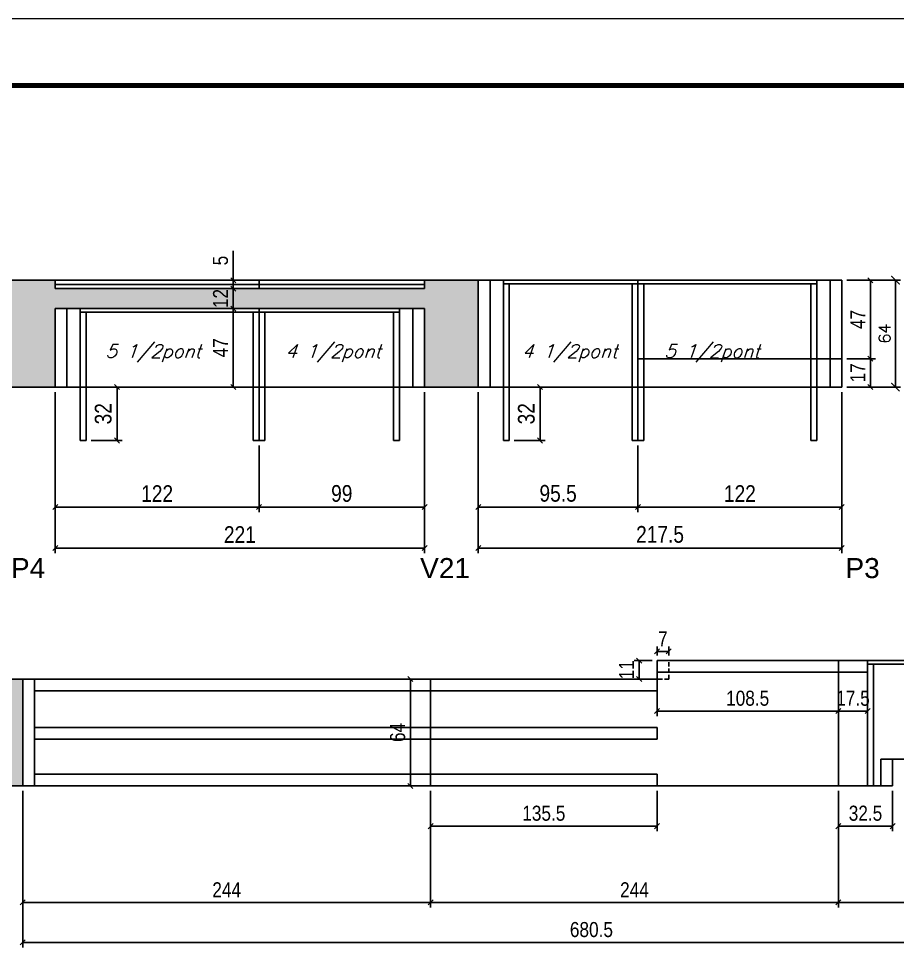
# Model space of a CAD drawing. Extents: x -10448 to -1189, y -11772 to 17235.
# Drawn here: x -6633 to -6107, y 13986 to 14547 of the extents above; entities that cross this region are included whole.
import ezdxf

# ---------------------------------------------------------------- set-up
doc = ezdxf.new("R2010")
doc.units = 0
doc.linetypes.add('DASHED', pattern=[0.75, 0.5, -0.25])
doc.linetypes.add('HIDDEN', pattern=[0.375, 0.25, -0.125])
for name, color, linetype in [('5', 5, 'Continuous'), ('COTA', 241, 'Continuous'), ('Painéis', 200, 'Continuous'), ('SARR_2.2x7', 40, 'Continuous'), ('SARR_3.5x7', 81, 'Continuous'), ('SARR_EDITAR', 141, 'Continuous'), ('texto', 7, 'Continuous')]:
    doc.layers.add(name, color=color, linetype=linetype)
for name, color, linetype, lineweight in [('CHAPA REAPROV', 6, 'Continuous', 13), ('Folhas', 255, 'Continuous', 9), ('SARRAFO DE PRESSAO', 251, 'DASHED', 9)]:
    doc.layers.add(name, color=color, linetype=linetype, lineweight=lineweight)
doc.styles.add('COTA TECNICA', font='techl___.ttf', dxfattribs={"height": 10})
doc.styles.add('COTA TECNICA-50', font='techl___.ttf', dxfattribs={"height": 9})
doc.styles.add('Romans', font='romans.shx')
doc.styles.get("Standard").update_dxf_attribs({"font": 'arial.ttf'})
doc.dimstyles.new('COTA PAINEL-50', dxfattribs={"dimtxt": 9, "dimasz": 3, "dimexe": 3, "dimexo": 3, "dimgap": 3, "dimtad": 1, "dimdec": 1, "dimzin": 12, "dimdsep": 46, "dimtxsty": 'COTA TECNICA-50', "dimblk1": 'OBLIQUE', "dimblk2": 'OBLIQUE', "dimsah": 1, "dimcen": 0.9, "dimclrd": 4, "dimclre": 4, "dimclrt": 240, "dimadec": 1, "dimazin": 3, "dimtfac": 1, "dimtdec": 1, "dimtmove": 0, "dimatfit": 3, "dimfxl": 1, "dimtolj": 1, "dimtzin": 12, "dimarcsym": 0})
doc.dimstyles.new('Cota Paínel', dxfattribs={"dimtxt": 7, "dimasz": 5, "dimexe": 3, "dimexo": 3, "dimgap": 3, "dimtad": 1, "dimdec": 1, "dimzin": 12, "dimdsep": 46, "dimtxsty": 'Romans', "dimblk": 'ARCHTICK', "dimcen": 0, "dimclrd": 4, "dimclre": 4, "dimclrt": 1, "dimadec": 1, "dimazin": 3, "dimtfac": 1, "dimtdec": 1, "dimtmove": 0, "dimatfit": 3, "dimldrblk": 'OBLIQUE', "dimfxl": 1, "dimtolj": 1, "dimtzin": 12, "dimarcsym": 0})
doc.dimstyles.new('PAINEL', dxfattribs={"dimtxt": 10, "dimasz": 3, "dimexe": 3, "dimexo": 3, "dimgap": 3, "dimtad": 1, "dimdec": 1, "dimzin": 12, "dimdsep": 46, "dimtxsty": 'COTA TECNICA', "dimblk1": 'OBLIQUE', "dimblk2": 'OBLIQUE', "dimsah": 1, "dimcen": 0.9, "dimclrd": 4, "dimclre": 4, "dimclrt": 240, "dimadec": 1, "dimazin": 3, "dimtfac": 1, "dimtdec": 1, "dimtmove": 0, "dimatfit": 3, "dimfxl": 1, "dimtolj": 1, "dimtzin": 12, "dimarcsym": 0})
pattern_1 = [(50, (-139469.2827, -18395.9775), (5.46554007, -0.47817257), [0.5715, -6.2865]), (355, (-139469.2827, -18395.9775), (-1.05730264, 5.73170536), [0.4572, -5.02921753]), (100.4514447, (-139468.827, -18396.0174), (4.40823741, 5.25353256), [0.48570026, -5.34270734]), (46.1842, (-139469.283, -18394.4535), (8.13237123, -1.26126984), [0.85725, -9.42975]), (96.6355576, (-139468.605, -18394.559), (7.122124, 7.42278374), [0.7285507, -8.01406824]), (351.184151, (-139469.283, -18394.4535), (7.122124, 7.42278374), [0.685799, -7.54379196]), (21, (-139468.5207, -18394.8345), (4.54843174, -3.06795595), [0.5715, -6.2865]), (326, (-139468.5207, -18394.8345), (1.85406085, 5.52563898), [0.4572, -5.0292]), (71.451445, (-139468.1417, -18395.09), (6.40249258, 2.45768307), [0.48570026, -5.34269813]), (37.5, (-139469.2827, -18395.9775), (0.092658098, 2.536651166), [0, -4.96824, 0, -5.1054, 0, -5.04825]), (7.5, (-139469.2827, -18395.9775), (2.004589875, 3.005417245), [0, -2.91084, 0, -4.85394, 0, -1.92405]), (327.5, (-139470.982, -18395.9775), (4.067717855, -0.17186232), [0, -1.905, 0, -5.9436, 0, -7.8867]), (317.5, (-139471.744, -18395.9775), (4.44387544, 0.76279473), [0, -2.4765, 0, -3.94716, 0, -5.6007])]

# ---------------------------------------------------------------- blocks, each defined once
blk = doc.blocks.new('9999999999')
at = {"layer": 'Folhas'}
blk.add_lwpolyline([(98138.98, 34190.21), (99623.98, 34190.21), (99623.98, 35240.21), (98138.98, 35240.21)], close=True, dxfattribs=at)
at = {"layer": 'Folhas', "color": 30, "const_width": 3}
blk.add_lwpolyline([(98213.98, 34230.21), (99583.98, 34230.21), (99583.98, 35200.21), (98213.98, 35200.21)], close=True, dxfattribs=at)
blk = doc.blocks.new('_Oblique')
at = {"color": 0, "linetype": 'ByBlock', "lineweight": -2}
blk.add_line((-0.5, -0.5), (0.5, 0.5), dxfattribs=at)
blk = doc.blocks.new('*D140')
at = {"layer": 'COTA', "color": 4, "linetype": 'ByBlock', "lineweight": -2, "transparency": 16777216}
for p, q in [((-6611.29, 14323.52), (-6611.29, 14251.68)), ((-6489.29, 14291.52), (-6489.29, 14251.68)), ((-6611.29, 14254.68), (-6489.29, 14254.68))]:
    blk.add_line(p, q, dxfattribs=at)
at = {"layer": 'Defpoints', "color": 0, "linetype": 'ByBlock', "transparency": 16777216}
for p in [(-6611.29, 14326.52), (-6489.29, 14294.52), (-6489.29, 14254.68)]:
    blk.add_point(p, dxfattribs=at)
at = {"layer": 'COTA', "color": 4, "linetype": 'ByBlock', "lineweight": -2, "transparency": 16777216, "xscale": 3, "yscale": 3, "zscale": 3, "rotation": 180}
blk.add_blockref('_Oblique', (-6611.29, 14254.68), dxfattribs=at)
at = {"layer": 'COTA', "color": 4, "linetype": 'ByBlock', "lineweight": -2, "transparency": 16777216, "xscale": 3, "yscale": 3, "zscale": 3}
blk.add_blockref('_Oblique', (-6489.29, 14254.68), dxfattribs=at)
at = {"layer": 'COTA', "color": 240, "linetype": 'ByBlock', "transparency": 16777216, "insert": (-6550.29, 14262.73), "char_height": 10, "attachment_point": 5, "style": 'COTA TECNICA'}
blk.add_mtext('\\A1;122', dxfattribs=at)
blk = doc.blocks.new('*D141')
at = {"layer": 'COTA', "color": 4, "linetype": 'ByBlock', "lineweight": -2, "transparency": 16777216}
for p, q in [((-6390.29, 14323.52), (-6390.29, 14251.68)), ((-6489.29, 14291.52), (-6489.29, 14251.68)), ((-6489.29, 14254.68), (-6390.29, 14254.68))]:
    blk.add_line(p, q, dxfattribs=at)
at = {"layer": 'Defpoints', "color": 0, "linetype": 'ByBlock', "transparency": 16777216}
for p in [(-6390.29, 14326.52), (-6489.29, 14294.52), (-6390.29, 14254.68)]:
    blk.add_point(p, dxfattribs=at)
at = {"layer": 'COTA', "color": 4, "linetype": 'ByBlock', "lineweight": -2, "transparency": 16777216, "xscale": 3, "yscale": 3, "zscale": 3, "rotation": 180}
blk.add_blockref('_Oblique', (-6489.29, 14254.68), dxfattribs=at)
at = {"layer": 'COTA', "color": 4, "linetype": 'ByBlock', "lineweight": -2, "transparency": 16777216, "xscale": 3, "yscale": 3, "zscale": 3}
blk.add_blockref('_Oblique', (-6390.29, 14254.68), dxfattribs=at)
at = {"layer": 'COTA', "color": 240, "linetype": 'ByBlock', "transparency": 16777216, "insert": (-6439.79, 14262.76), "char_height": 10, "attachment_point": 5, "style": 'COTA TECNICA'}
blk.add_mtext('\\A1;99', dxfattribs=at)
blk = doc.blocks.new('*D1278')
at = {"layer": 'COTA', "color": 4, "linetype": 'ByBlock', "lineweight": -2, "transparency": 16777216}
for p, q in [((-6611.29, 14323.52), (-6611.29, 14227.13)), ((-6390.29, 14323.52), (-6390.29, 14227.13)), ((-6611.29, 14230.13), (-6390.29, 14230.13))]:
    blk.add_line(p, q, dxfattribs=at)
at = {"layer": 'Defpoints', "color": 0, "linetype": 'ByBlock', "transparency": 16777216}
for p in [(-6611.29, 14326.52), (-6390.29, 14326.52), (-6390.29, 14230.13)]:
    blk.add_point(p, dxfattribs=at)
at = {"layer": 'COTA', "color": 4, "linetype": 'ByBlock', "lineweight": -2, "transparency": 16777216, "xscale": 3, "yscale": 3, "zscale": 3, "rotation": 180}
blk.add_blockref('_Oblique', (-6611.29, 14230.13), dxfattribs=at)
at = {"layer": 'COTA', "color": 4, "linetype": 'ByBlock', "lineweight": -2, "transparency": 16777216, "xscale": 3, "yscale": 3, "zscale": 3}
blk.add_blockref('_Oblique', (-6390.29, 14230.13), dxfattribs=at)
at = {"layer": 'COTA', "color": 240, "linetype": 'ByBlock', "transparency": 16777216, "insert": (-6500.79, 14238.19), "char_height": 10, "attachment_point": 5, "style": 'COTA TECNICA'}
blk.add_mtext('\\A1;221', dxfattribs=at)
blk = doc.blocks.new('*D1279')
at = {"layer": 'COTA', "color": 4, "linetype": 'ByBlock', "lineweight": -2, "transparency": 16777216}
for p, q in [((-6589.79, 14326.52), (-6571.29, 14326.52)), ((-6574.29, 14326.52), (-6574.29, 14294.52)), ((-6589.79, 14294.52), (-6571.29, 14294.52))]:
    blk.add_line(p, q, dxfattribs=at)
at = {"layer": 'Defpoints', "color": 0, "linetype": 'ByBlock', "transparency": 16777216}
for p in [(-6592.79, 14326.52), (-6592.79, 14294.52), (-6574.29, 14294.52)]:
    blk.add_point(p, dxfattribs=at)
at = {"layer": 'COTA', "color": 4, "linetype": 'ByBlock', "lineweight": -2, "transparency": 16777216, "xscale": 3, "yscale": 3, "zscale": 3}
for p, rotation in [((-6574.29, 14326.52), 90), ((-6574.29, 14294.52), 270)]:
    blk.add_blockref('_Oblique', p, dxfattribs=dict(at, rotation=rotation))
at = {"layer": 'COTA', "color": 240, "linetype": 'ByBlock', "transparency": 16777216, "insert": (-6582.51, 14310.52), "char_height": 10, "attachment_point": 5, "rotation": 90, "style": 'COTA TECNICA'}
blk.add_mtext('\\A1;32', dxfattribs=at)
blk = doc.blocks.new('*D142')
at = {"layer": 'COTA', "color": 4, "linetype": 'ByBlock', "lineweight": -2, "transparency": 16777216}
for p, q in [((-6358.1, 14323.52), (-6358.1, 14251.68)), ((-6262.6, 14291.52), (-6262.6, 14251.68)), ((-6358.1, 14254.68), (-6262.6, 14254.68))]:
    blk.add_line(p, q, dxfattribs=at)
at = {"layer": 'Defpoints', "color": 0, "linetype": 'ByBlock', "transparency": 16777216}
for p in [(-6358.1, 14326.52), (-6262.6, 14294.52), (-6262.6, 14254.68)]:
    blk.add_point(p, dxfattribs=at)
at = {"layer": 'COTA', "color": 4, "linetype": 'ByBlock', "lineweight": -2, "transparency": 16777216, "xscale": 3, "yscale": 3, "zscale": 3, "rotation": 180}
blk.add_blockref('_Oblique', (-6358.1, 14254.68), dxfattribs=at)
at = {"layer": 'COTA', "color": 4, "linetype": 'ByBlock', "lineweight": -2, "transparency": 16777216, "xscale": 3, "yscale": 3, "zscale": 3}
blk.add_blockref('_Oblique', (-6262.6, 14254.68), dxfattribs=at)
at = {"layer": 'COTA', "color": 240, "linetype": 'ByBlock', "transparency": 16777216, "insert": (-6310.35, 14262.81), "char_height": 10, "attachment_point": 5, "style": 'COTA TECNICA'}
blk.add_mtext('\\A1;95.5', dxfattribs=at)
blk = doc.blocks.new('*D143')
at = {"layer": 'COTA', "color": 4, "linetype": 'ByBlock', "lineweight": -2, "transparency": 16777216}
for p, q in [((-6140.6, 14323.52), (-6140.6, 14251.68)), ((-6262.6, 14291.52), (-6262.6, 14251.68)), ((-6262.6, 14254.68), (-6140.6, 14254.68))]:
    blk.add_line(p, q, dxfattribs=at)
at = {"layer": 'Defpoints', "color": 0, "linetype": 'ByBlock', "transparency": 16777216}
for p in [(-6140.6, 14326.52), (-6262.6, 14294.52), (-6140.6, 14254.68)]:
    blk.add_point(p, dxfattribs=at)
at = {"layer": 'COTA', "color": 4, "linetype": 'ByBlock', "lineweight": -2, "transparency": 16777216, "xscale": 3, "yscale": 3, "zscale": 3, "rotation": 180}
blk.add_blockref('_Oblique', (-6262.6, 14254.68), dxfattribs=at)
at = {"layer": 'COTA', "color": 4, "linetype": 'ByBlock', "lineweight": -2, "transparency": 16777216, "xscale": 3, "yscale": 3, "zscale": 3}
blk.add_blockref('_Oblique', (-6140.6, 14254.68), dxfattribs=at)
at = {"layer": 'COTA', "color": 240, "linetype": 'ByBlock', "transparency": 16777216, "insert": (-6201.6, 14262.73), "char_height": 10, "attachment_point": 5, "style": 'COTA TECNICA'}
blk.add_mtext('\\A1;122', dxfattribs=at)
blk = doc.blocks.new('*D1280')
at = {"layer": 'COTA', "color": 4, "linetype": 'ByBlock', "lineweight": -2, "transparency": 16777216}
for p, q in [((-6358.1, 14323.52), (-6358.1, 14227.13)), ((-6140.6, 14323.52), (-6140.6, 14227.13)), ((-6358.1, 14230.13), (-6140.6, 14230.13))]:
    blk.add_line(p, q, dxfattribs=at)
at = {"layer": 'Defpoints', "color": 0, "linetype": 'ByBlock', "transparency": 16777216}
for p in [(-6358.1, 14326.52), (-6140.6, 14326.52), (-6140.6, 14230.13)]:
    blk.add_point(p, dxfattribs=at)
at = {"layer": 'COTA', "color": 4, "linetype": 'ByBlock', "lineweight": -2, "transparency": 16777216, "xscale": 3, "yscale": 3, "zscale": 3, "rotation": 180}
blk.add_blockref('_Oblique', (-6358.1, 14230.13), dxfattribs=at)
at = {"layer": 'COTA', "color": 4, "linetype": 'ByBlock', "lineweight": -2, "transparency": 16777216, "xscale": 3, "yscale": 3, "zscale": 3}
blk.add_blockref('_Oblique', (-6140.6, 14230.13), dxfattribs=at)
at = {"layer": 'COTA', "color": 240, "linetype": 'ByBlock', "transparency": 16777216, "insert": (-6249.35, 14238.24), "char_height": 10, "attachment_point": 5, "style": 'COTA TECNICA'}
blk.add_mtext('\\A1;217.5', dxfattribs=at)
blk = doc.blocks.new('*D1281')
at = {"layer": 'COTA', "color": 4, "linetype": 'ByBlock', "lineweight": -2, "transparency": 16777216}
for p, q in [((-6336.6, 14326.52), (-6318.1, 14326.52)), ((-6321.1, 14326.52), (-6321.1, 14294.52)), ((-6336.6, 14294.52), (-6318.1, 14294.52))]:
    blk.add_line(p, q, dxfattribs=at)
at = {"layer": 'Defpoints', "color": 0, "linetype": 'ByBlock', "transparency": 16777216}
for p in [(-6339.6, 14326.52), (-6339.6, 14294.52), (-6321.1, 14294.52)]:
    blk.add_point(p, dxfattribs=at)
at = {"layer": 'COTA', "color": 4, "linetype": 'ByBlock', "lineweight": -2, "transparency": 16777216, "xscale": 3, "yscale": 3, "zscale": 3}
for p, rotation in [((-6321.1, 14326.52), 90), ((-6321.1, 14294.52), 270)]:
    blk.add_blockref('_Oblique', p, dxfattribs=dict(at, rotation=rotation))
at = {"layer": 'COTA', "color": 240, "linetype": 'ByBlock', "transparency": 16777216, "insert": (-6329.32, 14310.52), "char_height": 10, "attachment_point": 5, "rotation": 90, "style": 'COTA TECNICA'}
blk.add_mtext('\\A1;32', dxfattribs=at)
blk = doc.blocks.new('_ArchTick')
at = {"color": 0, "linetype": 'ByBlock', "const_width": 0.15}
blk.add_lwpolyline([(-0.5, -0.5), (0.5, 0.5)], dxfattribs=at)
blk = doc.blocks.new('*D144')
at = {"layer": 'CHAPA REAPROV', "color": 4, "lineweight": -2, "transparency": 16777216}
for p, q in [((-6137.6, 14390.52), (-6105.46, 14390.52)), ((-6108.46, 14326.52), (-6108.46, 14390.52)), ((-6137.6, 14326.52), (-6105.46, 14326.52))]:
    blk.add_line(p, q, dxfattribs=at)
at = {"layer": 'Defpoints', "color": 0, "transparency": 16777216}
for p in [(-6140.6, 14390.52), (-6108.46, 14390.52), (-6140.6, 14326.52)]:
    blk.add_point(p, dxfattribs=at)
at = {"layer": 'CHAPA REAPROV', "color": 4, "lineweight": -2, "transparency": 16777216, "xscale": 5, "yscale": 5, "zscale": 5}
for p, rotation in [((-6108.46, 14390.52), 90), ((-6108.46, 14326.52), 270)]:
    blk.add_blockref('_ArchTick', p, dxfattribs=dict(at, rotation=rotation))
at = {"layer": 'CHAPA REAPROV', "color": 1, "transparency": 16777216, "insert": (-6114.96, 14358.52), "char_height": 7, "attachment_point": 5, "rotation": 90, "style": 'Romans'}
blk.add_mtext('\\A1;64', dxfattribs=at)
blk = doc.blocks.new('*D147')
at = {"layer": 'COTA', "color": 4, "linetype": 'ByBlock', "lineweight": -2, "transparency": 16777216}
for p, q in [((-6386.66, 14084.7), (-6386.66, 14014.91)), ((-6142.66, 14084.7), (-6142.66, 14014.91)), ((-6386.66, 14017.91), (-6142.66, 14017.91))]:
    blk.add_line(p, q, dxfattribs=at)
at = {"layer": 'Defpoints', "color": 0, "linetype": 'ByBlock', "transparency": 16777216}
for p in [(-6386.66, 14087.7), (-6142.66, 14087.7), (-6142.66, 14017.91)]:
    blk.add_point(p, dxfattribs=at)
at = {"layer": 'COTA', "color": 4, "linetype": 'ByBlock', "lineweight": -2, "transparency": 16777216, "xscale": 3, "yscale": 3, "zscale": 3, "rotation": 180}
blk.add_blockref('_Oblique', (-6386.66, 14017.91), dxfattribs=at)
at = {"layer": 'COTA', "color": 4, "linetype": 'ByBlock', "lineweight": -2, "transparency": 16777216, "xscale": 3, "yscale": 3, "zscale": 3}
blk.add_blockref('_Oblique', (-6142.66, 14017.91), dxfattribs=at)
at = {"layer": 'COTA', "color": 240, "linetype": 'ByBlock', "transparency": 16777216, "insert": (-6264.66, 14025.48), "char_height": 9, "attachment_point": 5, "style": 'COTA TECNICA-50'}
blk.add_mtext('\\A1;244', dxfattribs=at)
blk = doc.blocks.new('*D148')
at = {"layer": 'COTA', "color": 4, "linetype": 'ByBlock', "lineweight": -2, "transparency": 16777216}
for p, q in [((-6630.66, 14084.7), (-6630.66, 14014.91)), ((-6386.66, 14084.7), (-6386.66, 14014.91)), ((-6386.66, 14017.91), (-6630.66, 14017.91))]:
    blk.add_line(p, q, dxfattribs=at)
at = {"layer": 'Defpoints', "color": 0, "linetype": 'ByBlock', "transparency": 16777216}
for p in [(-6630.66, 14087.7), (-6386.66, 14087.7), (-6630.66, 14017.91)]:
    blk.add_point(p, dxfattribs=at)
at = {"layer": 'COTA', "color": 4, "linetype": 'ByBlock', "lineweight": -2, "transparency": 16777216, "xscale": 3, "yscale": 3, "zscale": 3, "rotation": 180}
blk.add_blockref('_Oblique', (-6630.66, 14017.91), dxfattribs=at)
at = {"layer": 'COTA', "color": 4, "linetype": 'ByBlock', "lineweight": -2, "transparency": 16777216, "xscale": 3, "yscale": 3, "zscale": 3}
blk.add_blockref('_Oblique', (-6386.66, 14017.91), dxfattribs=at)
at = {"layer": 'COTA', "color": 240, "linetype": 'ByBlock', "transparency": 16777216, "insert": (-6508.66, 14025.48), "char_height": 9, "attachment_point": 5, "style": 'COTA TECNICA-50'}
blk.add_mtext('\\A1;244', dxfattribs=at)
blk = doc.blocks.new('*D149')
at = {"layer": 'COTA', "color": 4, "linetype": 'ByBlock', "lineweight": -2, "transparency": 16777216}
for p, q in [((-6630.66, 14084.7), (-6630.66, 13990.99)), ((-5950.16, 14084.7), (-5950.16, 13990.99)), ((-6630.66, 13993.99), (-5950.16, 13993.99))]:
    blk.add_line(p, q, dxfattribs=at)
at = {"layer": 'Defpoints', "color": 0, "linetype": 'ByBlock', "transparency": 16777216}
for p in [(-6630.66, 14087.7), (-5950.16, 14087.7), (-5950.16, 13993.99)]:
    blk.add_point(p, dxfattribs=at)
at = {"layer": 'COTA', "color": 4, "linetype": 'ByBlock', "lineweight": -2, "transparency": 16777216, "xscale": 3, "yscale": 3, "zscale": 3, "rotation": 180}
blk.add_blockref('_Oblique', (-6630.66, 13993.99), dxfattribs=at)
at = {"layer": 'COTA', "color": 4, "linetype": 'ByBlock', "lineweight": -2, "transparency": 16777216, "xscale": 3, "yscale": 3, "zscale": 3}
blk.add_blockref('_Oblique', (-5950.16, 13993.99), dxfattribs=at)
at = {"layer": 'COTA', "color": 240, "linetype": 'ByBlock', "transparency": 16777216, "insert": (-6290.41, 14001.61), "char_height": 9, "attachment_point": 5, "style": 'COTA TECNICA-50'}
blk.add_mtext('\\A1;680.5', dxfattribs=at)
blk = doc.blocks.new('*D1284')
at = {"layer": 'COTA', "color": 4, "linetype": 'ByBlock', "lineweight": -2, "transparency": 16777216}
for p, q in [((-6251.16, 14165.7), (-6251.16, 14171.21)), ((-6251.16, 14168.21), (-6244.16, 14168.21)), ((-6244.16, 14165.7), (-6244.16, 14171.21))]:
    blk.add_line(p, q, dxfattribs=at)
at = {"layer": 'Defpoints', "color": 0, "linetype": 'ByBlock', "transparency": 16777216}
for p in [(-6244.16, 14168.21), (-6251.16, 14162.7), (-6244.16, 14162.7)]:
    blk.add_point(p, dxfattribs=at)
at = {"layer": 'COTA', "color": 4, "linetype": 'ByBlock', "lineweight": -2, "transparency": 16777216, "xscale": 3, "yscale": 3, "zscale": 3, "rotation": 180}
blk.add_blockref('_Oblique', (-6251.16, 14168.21), dxfattribs=at)
at = {"layer": 'COTA', "color": 4, "linetype": 'ByBlock', "lineweight": -2, "transparency": 16777216, "xscale": 3, "yscale": 3, "zscale": 3}
blk.add_blockref('_Oblique', (-6244.16, 14168.21), dxfattribs=at)
at = {"layer": 'COTA', "color": 240, "linetype": 'ByBlock', "transparency": 16777216, "insert": (-6247.66, 14175.78), "char_height": 9, "attachment_point": 5, "style": 'COTA TECNICA-50'}
blk.add_mtext('\\A1;7', dxfattribs=at)
blk = doc.blocks.new('*D1285')
at = {"layer": 'COTA', "color": 4, "linetype": 'ByBlock', "lineweight": -2, "transparency": 16777216}
for p, q in [((-6142.66, 14152.7), (-6142.66, 14129.52)), ((-6125.16, 14152.7), (-6125.16, 14129.52)), ((-6125.16, 14132.52), (-6142.66, 14132.52))]:
    blk.add_line(p, q, dxfattribs=at)
at = {"layer": 'Defpoints', "color": 0, "linetype": 'ByBlock', "transparency": 16777216}
for p in [(-6142.66, 14155.7), (-6125.16, 14155.7), (-6142.66, 14132.52)]:
    blk.add_point(p, dxfattribs=at)
at = {"layer": 'COTA', "color": 4, "linetype": 'ByBlock', "lineweight": -2, "transparency": 16777216, "xscale": 3, "yscale": 3, "zscale": 3, "rotation": 180}
blk.add_blockref('_Oblique', (-6142.66, 14132.52), dxfattribs=at)
at = {"layer": 'COTA', "color": 4, "linetype": 'ByBlock', "lineweight": -2, "transparency": 16777216, "xscale": 3, "yscale": 3, "zscale": 3}
blk.add_blockref('_Oblique', (-6125.16, 14132.52), dxfattribs=at)
at = {"layer": 'COTA', "color": 240, "linetype": 'ByBlock', "transparency": 16777216, "insert": (-6133.91, 14140.12), "char_height": 9, "attachment_point": 5, "style": 'COTA TECNICA-50'}
blk.add_mtext('\\A1;17.5', dxfattribs=at)
blk = doc.blocks.new('*D150')
at = {"layer": 'COTA', "color": 4, "linetype": 'ByBlock', "lineweight": -2, "transparency": 16777216}
for p, q in [((-6493.85, 14373.52), (-6507.77, 14373.52)), ((-6504.77, 14326.52), (-6504.77, 14373.52)), ((-6493.85, 14326.52), (-6507.77, 14326.52))]:
    blk.add_line(p, q, dxfattribs=at)
at = {"layer": 'Defpoints', "color": 0, "linetype": 'ByBlock', "transparency": 16777216}
for p in [(-6504.77, 14373.52), (-6490.85, 14373.52), (-6490.85, 14326.52)]:
    blk.add_point(p, dxfattribs=at)
at = {"layer": 'COTA', "color": 4, "linetype": 'ByBlock', "lineweight": -2, "transparency": 16777216, "xscale": 3, "yscale": 3, "zscale": 3}
for p, rotation in [((-6504.77, 14373.52), 90), ((-6504.77, 14326.52), 270)]:
    blk.add_blockref('_Oblique', p, dxfattribs=dict(at, rotation=rotation))
at = {"layer": 'COTA', "color": 240, "linetype": 'ByBlock', "transparency": 16777216, "insert": (-6512.34, 14350.02), "char_height": 9, "attachment_point": 5, "rotation": 90, "style": 'COTA TECNICA-50'}
blk.add_mtext('\\A1;47', dxfattribs=at)
blk = doc.blocks.new('*D151')
at = {"layer": 'COTA', "color": 4, "linetype": 'ByBlock', "lineweight": -2, "transparency": 16777216}
for p, q in [((-6493.8, 14385.52), (-6507.77, 14385.52)), ((-6504.77, 14373.52), (-6504.77, 14385.52)), ((-6493.85, 14373.52), (-6507.77, 14373.52))]:
    blk.add_line(p, q, dxfattribs=at)
at = {"layer": 'Defpoints', "color": 0, "linetype": 'ByBlock', "transparency": 16777216}
for p in [(-6504.77, 14385.52), (-6490.8, 14385.52), (-6490.85, 14373.52)]:
    blk.add_point(p, dxfattribs=at)
at = {"layer": 'COTA', "color": 4, "linetype": 'ByBlock', "lineweight": -2, "transparency": 16777216, "xscale": 3, "yscale": 3, "zscale": 3}
for p, rotation in [((-6504.77, 14385.52), 90), ((-6504.77, 14373.52), 270)]:
    blk.add_blockref('_Oblique', p, dxfattribs=dict(at, rotation=rotation))
at = {"layer": 'COTA', "color": 240, "linetype": 'ByBlock', "transparency": 16777216, "insert": (-6512.33, 14379.52), "char_height": 9, "attachment_point": 5, "rotation": 90, "style": 'COTA TECNICA-50'}
blk.add_mtext('\\A1;12', dxfattribs=at)
blk = doc.blocks.new('*D152')
at = {"layer": 'COTA', "color": 4, "linetype": 'ByBlock', "lineweight": -2, "transparency": 16777216}
for p, q in [((-6504.77, 14390.52), (-6504.77, 14408.01)), ((-6504.77, 14385.52), (-6504.77, 14390.52)), ((-6501.77, 14390.52), (-6501.77, 14390.52)), ((-6504.77, 14385.52), (-6504.77, 14382.52)), ((-6501.77, 14385.52), (-6501.77, 14385.52))]:
    blk.add_line(p, q, dxfattribs=at)
at = {"layer": 'Defpoints', "color": 0, "linetype": 'ByBlock', "transparency": 16777216}
for p in [(-6504.77, 14390.52), (-6504.77, 14390.52), (-6504.77, 14385.52)]:
    blk.add_point(p, dxfattribs=at)
at = {"layer": 'COTA', "color": 4, "linetype": 'ByBlock', "lineweight": -2, "transparency": 16777216, "xscale": 3, "yscale": 3, "zscale": 3}
for p, rotation in [((-6504.77, 14390.52), 270), ((-6504.77, 14385.52), 90)]:
    blk.add_blockref('_Oblique', p, dxfattribs=dict(at, rotation=rotation))
at = {"layer": 'COTA', "color": 240, "linetype": 'ByBlock', "transparency": 16777216, "insert": (-6512.37, 14402.27), "char_height": 9, "attachment_point": 5, "rotation": 90, "style": 'COTA TECNICA-50'}
blk.add_mtext('\\A1;5', dxfattribs=at)
blk = doc.blocks.new('*D1290')
at = {"layer": 'COTA', "color": 4, "linetype": 'ByBlock', "lineweight": -2, "transparency": 16777216}
for p, q in [((-6389.66, 14151.7), (-6401.74, 14151.7)), ((-6398.74, 14087.7), (-6398.74, 14151.7)), ((-6389.66, 14087.7), (-6401.74, 14087.7))]:
    blk.add_line(p, q, dxfattribs=at)
at = {"layer": 'Defpoints', "color": 0, "linetype": 'ByBlock', "transparency": 16777216}
for p in [(-6398.74, 14151.7), (-6386.66, 14151.7), (-6386.66, 14087.7)]:
    blk.add_point(p, dxfattribs=at)
at = {"layer": 'COTA', "color": 4, "linetype": 'ByBlock', "lineweight": -2, "transparency": 16777216, "xscale": 3, "yscale": 3, "zscale": 3}
for p, rotation in [((-6398.74, 14151.7), 90), ((-6398.74, 14087.7), 270)]:
    blk.add_blockref('_Oblique', p, dxfattribs=dict(at, rotation=rotation))
at = {"layer": 'COTA', "color": 240, "linetype": 'ByBlock', "transparency": 16777216, "insert": (-6406.33, 14119.7), "char_height": 9, "attachment_point": 5, "rotation": 90, "style": 'COTA TECNICA-50'}
blk.add_mtext('\\A1;64', dxfattribs=at)
blk = doc.blocks.new('*D155')
at = {"layer": 'COTA', "color": 4, "linetype": 'ByBlock', "lineweight": -2, "transparency": 16777216}
for p, q in [((-6386.66, 14084.7), (-6386.66, 14060.58)), ((-6251.16, 14084.7), (-6251.16, 14060.58)), ((-6386.66, 14063.58), (-6251.16, 14063.58))]:
    blk.add_line(p, q, dxfattribs=at)
at = {"layer": 'Defpoints', "color": 0, "linetype": 'ByBlock', "transparency": 16777216}
for p in [(-6386.66, 14087.7), (-6251.16, 14087.7), (-6251.16, 14063.58)]:
    blk.add_point(p, dxfattribs=at)
at = {"layer": 'COTA', "color": 4, "linetype": 'ByBlock', "lineweight": -2, "transparency": 16777216, "xscale": 3, "yscale": 3, "zscale": 3, "rotation": 180}
blk.add_blockref('_Oblique', (-6386.66, 14063.58), dxfattribs=at)
at = {"layer": 'COTA', "color": 4, "linetype": 'ByBlock', "lineweight": -2, "transparency": 16777216, "xscale": 3, "yscale": 3, "zscale": 3}
blk.add_blockref('_Oblique', (-6251.16, 14063.58), dxfattribs=at)
at = {"layer": 'COTA', "color": 240, "linetype": 'ByBlock', "transparency": 16777216, "insert": (-6318.91, 14071.28), "char_height": 9, "attachment_point": 5, "style": 'COTA TECNICA-50'}
blk.add_mtext('\\A1;135.5', dxfattribs=at)
blk = doc.blocks.new('*D156')
at = {"layer": 'COTA', "color": 4, "linetype": 'ByBlock', "lineweight": -2, "transparency": 16777216}
for p, q in [((-6142.66, 14084.7), (-6142.66, 14014.91)), ((-5950.16, 14084.7), (-5950.16, 14014.91)), ((-6142.66, 14017.91), (-5950.16, 14017.91))]:
    blk.add_line(p, q, dxfattribs=at)
at = {"layer": 'Defpoints', "color": 0, "linetype": 'ByBlock', "transparency": 16777216}
for p in [(-6142.66, 14087.7), (-5950.16, 14087.7), (-5950.16, 14017.91)]:
    blk.add_point(p, dxfattribs=at)
at = {"layer": 'COTA', "color": 4, "linetype": 'ByBlock', "lineweight": -2, "transparency": 16777216, "xscale": 3, "yscale": 3, "zscale": 3, "rotation": 180}
blk.add_blockref('_Oblique', (-6142.66, 14017.91), dxfattribs=at)
at = {"layer": 'COTA', "color": 4, "linetype": 'ByBlock', "lineweight": -2, "transparency": 16777216, "xscale": 3, "yscale": 3, "zscale": 3}
blk.add_blockref('_Oblique', (-5950.16, 14017.91), dxfattribs=at)
at = {"layer": 'COTA', "color": 240, "linetype": 'ByBlock', "transparency": 16777216, "insert": (-6046.41, 14025.54), "char_height": 9, "attachment_point": 5, "style": 'COTA TECNICA-50'}
blk.add_mtext('\\A1;192.5', dxfattribs=at)
blk = doc.blocks.new('*D162')
at = {"layer": 'COTA', "color": 4, "linetype": 'ByBlock', "lineweight": -2, "transparency": 16777216}
for p, q in [((-6142.66, 14084.7), (-6142.66, 14060.58)), ((-6110.16, 14084.7), (-6110.16, 14060.58)), ((-6142.66, 14063.58), (-6110.16, 14063.58))]:
    blk.add_line(p, q, dxfattribs=at)
at = {"layer": 'Defpoints', "color": 0, "linetype": 'ByBlock', "transparency": 16777216}
for p in [(-6142.66, 14087.7), (-6110.16, 14087.7), (-6110.16, 14063.58)]:
    blk.add_point(p, dxfattribs=at)
at = {"layer": 'COTA', "color": 4, "linetype": 'ByBlock', "lineweight": -2, "transparency": 16777216, "xscale": 3, "yscale": 3, "zscale": 3, "rotation": 180}
blk.add_blockref('_Oblique', (-6142.66, 14063.58), dxfattribs=at)
at = {"layer": 'COTA', "color": 4, "linetype": 'ByBlock', "lineweight": -2, "transparency": 16777216, "xscale": 3, "yscale": 3, "zscale": 3}
blk.add_blockref('_Oblique', (-6110.16, 14063.58), dxfattribs=at)
at = {"layer": 'COTA', "color": 240, "linetype": 'ByBlock', "transparency": 16777216, "insert": (-6126.41, 14071.28), "char_height": 9, "attachment_point": 5, "style": 'COTA TECNICA-50'}
blk.add_mtext('\\A1;32.5', dxfattribs=at)
blk = doc.blocks.new('*D1149')
at = {"layer": 'COTA', "color": 4, "linetype": 'ByBlock', "lineweight": -2, "transparency": 16777216}
for p, q in [((-6254.16, 14162.7), (-6264.84, 14162.7)), ((-6261.84, 14162.7), (-6261.84, 14151.7)), ((-6254.16, 14151.7), (-6264.84, 14151.7))]:
    blk.add_line(p, q, dxfattribs=at)
at = {"layer": 'Defpoints', "color": 0, "linetype": 'ByBlock', "transparency": 16777216}
for p in [(-6251.16, 14162.7), (-6261.84, 14151.7), (-6251.16, 14151.7)]:
    blk.add_point(p, dxfattribs=at)
at = {"layer": 'COTA', "color": 4, "linetype": 'ByBlock', "lineweight": -2, "transparency": 16777216, "xscale": 3, "yscale": 3, "zscale": 3}
for p, rotation in [((-6261.84, 14162.7), 90), ((-6261.84, 14151.7), 270)]:
    blk.add_blockref('_Oblique', p, dxfattribs=dict(at, rotation=rotation))
at = {"layer": 'COTA', "color": 240, "linetype": 'ByBlock', "transparency": 16777216, "insert": (-6269.39, 14157.2), "char_height": 9, "attachment_point": 5, "rotation": 90, "style": 'COTA TECNICA-50'}
blk.add_mtext('\\A1;11', dxfattribs=at)
blk = doc.blocks.new('*D1150')
at = {"layer": 'COTA', "color": 4, "linetype": 'ByBlock', "lineweight": -2, "transparency": 16777216}
for p, q in [((-6251.16, 14159.7), (-6251.16, 14129.52)), ((-6142.66, 14159.7), (-6142.66, 14129.52)), ((-6142.66, 14132.52), (-6251.16, 14132.52))]:
    blk.add_line(p, q, dxfattribs=at)
at = {"layer": 'Defpoints', "color": 0, "linetype": 'ByBlock', "transparency": 16777216}
for p in [(-6251.16, 14162.7), (-6142.66, 14162.7), (-6251.16, 14132.52)]:
    blk.add_point(p, dxfattribs=at)
at = {"layer": 'COTA', "color": 4, "linetype": 'ByBlock', "lineweight": -2, "transparency": 16777216, "xscale": 3, "yscale": 3, "zscale": 3, "rotation": 180}
blk.add_blockref('_Oblique', (-6251.16, 14132.52), dxfattribs=at)
at = {"layer": 'COTA', "color": 4, "linetype": 'ByBlock', "lineweight": -2, "transparency": 16777216, "xscale": 3, "yscale": 3, "zscale": 3}
blk.add_blockref('_Oblique', (-6142.66, 14132.52), dxfattribs=at)
at = {"layer": 'COTA', "color": 240, "linetype": 'ByBlock', "transparency": 16777216, "insert": (-6196.91, 14140.14), "char_height": 9, "attachment_point": 5, "style": 'COTA TECNICA-50'}
blk.add_mtext('\\A1;108.5', dxfattribs=at)
blk = doc.blocks.new('*D1752')
at = {"layer": 'COTA', "color": 4, "linetype": 'ByBlock', "lineweight": -2, "transparency": 16777216}
for p, q in [((-6137.6, 14390.52), (-6120.46, 14390.52)), ((-6123.46, 14343.52), (-6123.46, 14390.52)), ((-6137.6, 14343.52), (-6120.46, 14343.52))]:
    blk.add_line(p, q, dxfattribs=at)
at = {"layer": 'Defpoints', "color": 0, "linetype": 'ByBlock', "transparency": 16777216}
for p in [(-6140.6, 14390.52), (-6123.46, 14390.52), (-6140.6, 14343.52)]:
    blk.add_point(p, dxfattribs=at)
at = {"layer": 'COTA', "color": 4, "linetype": 'ByBlock', "lineweight": -2, "transparency": 16777216, "xscale": 3, "yscale": 3, "zscale": 3}
for p, rotation in [((-6123.46, 14390.52), 90), ((-6123.46, 14343.52), 270)]:
    blk.add_blockref('_Oblique', p, dxfattribs=dict(at, rotation=rotation))
at = {"layer": 'COTA', "color": 240, "linetype": 'ByBlock', "transparency": 16777216, "insert": (-6131.03, 14367.02), "char_height": 9, "attachment_point": 5, "rotation": 90, "style": 'COTA TECNICA-50'}
blk.add_mtext('\\A1;47', dxfattribs=at)
blk = doc.blocks.new('*D1753')
at = {"layer": 'COTA', "color": 4, "linetype": 'ByBlock', "lineweight": -2, "transparency": 16777216}
for p, q in [((-6137.6, 14343.52), (-6120.46, 14343.52)), ((-6123.46, 14343.52), (-6123.46, 14326.52)), ((-6137.6, 14326.52), (-6120.46, 14326.52))]:
    blk.add_line(p, q, dxfattribs=at)
at = {"layer": 'Defpoints', "color": 0, "linetype": 'ByBlock', "transparency": 16777216}
for p in [(-6140.6, 14343.52), (-6140.6, 14326.52), (-6123.46, 14326.52)]:
    blk.add_point(p, dxfattribs=at)
at = {"layer": 'COTA', "color": 4, "linetype": 'ByBlock', "lineweight": -2, "transparency": 16777216, "xscale": 3, "yscale": 3, "zscale": 3}
for p, rotation in [((-6123.46, 14343.52), 90), ((-6123.46, 14326.52), 270)]:
    blk.add_blockref('_Oblique', p, dxfattribs=dict(at, rotation=rotation))
at = {"layer": 'COTA', "color": 240, "linetype": 'ByBlock', "transparency": 16777216, "insert": (-6131.03, 14335.02), "char_height": 9, "attachment_point": 5, "rotation": 90, "style": 'COTA TECNICA-50'}
blk.add_mtext('\\A1;17', dxfattribs=at)

msp = doc.modelspace()

# ---------------------------------------------------------------- hatches: boundary and pattern name
at = {"layer": 'COTA', "linetype": 'ByBlock'}
h = msp.add_hatch(dxfattribs=at)
h.set_pattern_fill('AR-CONC', color=256, scale=0.03)
h.set_pattern_definition(pattern_1)
h.paths.add_polyline_path([(-6957.39, 14326.52), (-6933.95, 14326.52), (-6923.23, 14326.52), (-6923.23, 14373.52), (-6639.73, 14373.52), (-6639.73, 14326.52), (-6611.29, 14326.52), (-6611.29, 14373.52), (-6390.29, 14373.52), (-6390.29, 14326.52), (-6358.1, 14326.52), (-6358.1, 14390.52), (-6390.29, 14390.52), (-6390.29, 14385.52), (-6611.29, 14385.52), (-6611.29, 14390.52), (-6639.73, 14390.52), (-6639.73, 14385.52), (-6923.23, 14385.52), (-6923.23, 14390.52), (-6957.39, 14390.52)])
h = msp.add_hatch(dxfattribs=at)
h.set_pattern_fill('AR-CONC', color=256, scale=0.03)
h.set_pattern_definition(pattern_1)
h.paths.add_polyline_path([(-6630.66, 14151.7), (-6656.39, 14151.7), (-6656.39, 14146.7), (-7124.39, 14146.7), (-7124.39, 14134.7), (-6656.39, 14134.7), (-6656.39, 14087.7), (-6630.66, 14087.7)])

# ---------------------------------------------------------------- linework, layer by layer
for p, q in [((-6639.73, 14390.52), (-6611.29, 14390.52)), ((-6390.29, 14390.52), (-6358.1, 14390.52)), ((-6639.73, 14326.52), (-6611.29, 14326.52)), ((-6390.29, 14326.52), (-6358.1, 14326.52)), ((-6656.39, 14151.7), (-6630.66, 14151.7)), ((-6656.39, 14087.7), (-6630.66, 14087.7))]:
    msp.add_line(p, q, dxfattribs=at)
at = {"layer": 'Painéis', "linetype": 'Continuous'}
for p, q in [((-6611.29, 14385.52), (-6611.29, 14390.52)), ((-6489.29, 14385.52), (-6489.29, 14390.52)), ((-6390.29, 14385.52), (-6390.29, 14390.52)), ((-6251.16, 14151.7), (-6251.16, 14162.7)), ((-5950.16, 14162.7), (-6251.16, 14162.7)), ((-6142.66, 14162.7), (-6142.66, 14087.7)), ((-6251.16, 14151.7), (-6630.66, 14151.7)), ((-6630.66, 14151.7), (-6630.66, 14087.7)), ((-6386.66, 14151.7), (-6386.66, 14087.7)), ((-6110.16, 14103.7), (-5950.16, 14103.7)), ((-6110.16, 14087.7), (-6110.16, 14103.7)), ((-6630.66, 14087.7), (-6110.16, 14087.7))]:
    msp.add_line(p, q, dxfattribs=at)
at = {"layer": 'Painéis', "linetype": 'ByBlock'}
for p, q in [((-6358.1, 14390.52), (-6140.6, 14390.52)), ((-6358.1, 14326.52), (-6358.1, 14390.52)), ((-6262.6, 14326.52), (-6262.6, 14390.52)), ((-6140.6, 14326.52), (-6140.6, 14390.52)), ((-6611.29, 14373.52), (-6390.29, 14373.52)), ((-6611.29, 14326.52), (-6611.29, 14373.52)), ((-6489.29, 14326.52), (-6489.29, 14373.52)), ((-6390.29, 14326.52), (-6390.29, 14373.52)), ((-6262.6, 14343.52), (-6140.6, 14343.52)), ((-6611.29, 14326.52), (-6390.29, 14326.52)), ((-6358.1, 14326.52), (-6140.6, 14326.52))]:
    msp.add_line(p, q, dxfattribs=at)
at = {"layer": 'Painéis', "linetype": 'Continuous'}
for points in [[(-6390.29, 14390.52), (-6611.29, 14390.52)], [(-6390.29, 14385.52), (-6611.29, 14385.52)]]:
    msp.add_lwpolyline(points, dxfattribs=at)
at = {"layer": 'SARR_2.2x7', "linetype": 'Continuous'}
for p, q in [((-6351.1, 14326.52), (-6351.1, 14390.52)), ((-6147.6, 14326.52), (-6147.6, 14390.52)), ((-6343.1, 14388.32), (-6262.6, 14388.32)), ((-6262.6, 14388.32), (-6155.6, 14388.32)), ((-6604.29, 14326.52), (-6604.29, 14373.52)), ((-6397.29, 14326.52), (-6397.29, 14373.52)), ((-6596.29, 14371.32), (-6489.29, 14371.32)), ((-6489.29, 14371.32), (-6405.29, 14371.32)), ((-6125.16, 14160.5), (-5965.16, 14160.5)), ((-6142.66, 14155.7), (-6251.16, 14155.7)), ((-6142.66, 14155.7), (-6125.16, 14155.7)), ((-6623.66, 14151.7), (-6623.66, 14087.7)), ((-6251.16, 14151.7), (-6251.16, 14144.7)), ((-6386.66, 14144.7), (-6251.16, 14144.7)), ((-6386.66, 14122.7), (-6251.16, 14122.7)), ((-6251.16, 14122.7), (-6251.16, 14115.7)), ((-6386.66, 14115.7), (-6251.16, 14115.7)), ((-6117.16, 14103.7), (-6110.16, 14103.7)), ((-6117.16, 14087.7), (-6117.16, 14103.7)), ((-6386.66, 14094.7), (-6251.16, 14094.7)), ((-6251.16, 14094.7), (-6251.16, 14087.7))]:
    msp.add_line(p, q, dxfattribs=at)
at = {"layer": 'SARR_2.2x7', "linetype": 'HIDDEN', "ltscale": 10}
for q in [(-6244.16, 14162.7), (-6251.16, 14151.7)]:
    msp.add_line((-6244.16, 14151.7), q, dxfattribs=at)
at = {"layer": 'SARR_2.2x7', "linetype": 'Continuous'}
for points in [[(-6386.66, 14144.7), (-6623.66, 14144.7)], [(-6386.66, 14122.7), (-6623.66, 14122.7)], [(-6623.66, 14115.7), (-6386.66, 14115.7)], [(-6623.66, 14094.7), (-6386.66, 14094.7)]]:
    msp.add_lwpolyline(points, dxfattribs=at)
at = {"layer": 'SARR_3.5x7'}
for p, q in [((-6343.1, 14390.52), (-6343.1, 14294.52)), ((-6155.6, 14390.52), (-6155.6, 14294.52)), ((-6339.6, 14388.32), (-6339.6, 14294.52)), ((-6266.1, 14388.32), (-6266.1, 14294.52)), ((-6262.6, 14388.32), (-6262.6, 14294.52)), ((-6259.1, 14388.32), (-6259.1, 14294.52)), ((-6159.1, 14388.32), (-6159.1, 14294.52)), ((-6596.29, 14373.52), (-6596.29, 14294.52)), ((-6405.29, 14373.52), (-6405.29, 14294.52)), ((-6592.79, 14371.32), (-6592.79, 14294.52)), ((-6492.79, 14371.32), (-6492.79, 14294.52)), ((-6489.29, 14371.32), (-6489.29, 14294.52)), ((-6485.79, 14371.32), (-6485.79, 14294.52)), ((-6408.79, 14371.32), (-6408.79, 14294.52)), ((-6596.29, 14294.52), (-6592.79, 14294.52)), ((-6492.79, 14294.52), (-6489.29, 14294.52)), ((-6489.29, 14294.52), (-6485.79, 14294.52)), ((-6408.79, 14294.52), (-6405.29, 14294.52)), ((-6343.1, 14294.52), (-6339.6, 14294.52)), ((-6266.1, 14294.52), (-6262.6, 14294.52)), ((-6262.6, 14294.52), (-6259.1, 14294.52)), ((-6159.1, 14294.52), (-6155.6, 14294.52)), ((-6125.16, 14162.7), (-6125.16, 14087.7)), ((-6121.66, 14160.5), (-6121.66, 14087.7)), ((-6121.66, 14087.7), (-6125.16, 14087.7))]:
    msp.add_line(p, q, dxfattribs=at)
at = {"layer": 'SARR_EDITAR', "linetype": 'Continuous'}
msp.add_lwpolyline([(-6390.29, 14388.02), (-6611.29, 14388.02)], dxfattribs=at)

# ---------------------------------------------------------------- block references
at = {"layer": 'SARRAFO DE PRESSAO', "color": 6, "linetype": 'ByBlock'}
msp.add_blockref('9999999999', (-105403.76, -20693.13), dxfattribs=at)

# ---------------------------------------------------------------- texts
at = {"layer": '5', "linetype": 'Continuous'}
for s, p in [('P4', (-6637.74, 14212.12)), ('V21', (-6392.9, 14212.12)), ('P3', (-6138.4, 14212.12))]:
    msp.add_text(s, height=12, rotation=0, dxfattribs=at).set_placement(p)
at = {"layer": 'texto', "color": 2, "char_height": 8, "attachment_point": 5, "style": 'Romans'}
for s, insert in [('{\\Q19;\\C256;5 1/2pont}', (-6552.62, 14346.74)), ('{\\Q19;\\C256;4 1/2pont}', (-6444.95, 14346.74)), ('{\\Q19;\\C256;4 1/2pont}', (-6303.44, 14346.74)), ('{\\Q19;\\C256;5 1/2pont}', (-6218.26, 14346.74))]:
    msp.add_mtext(s, dxfattribs=dict(at, insert=insert))

# ---------------------------------------------------------------- dimensions: what is measured, and where the dimension line sits
at = {"layer": 'CHAPA REAPROV'}
dim = msp.add_linear_dim(base=(-6108.46, 14390.52), p1=(-6140.6, 14326.52), p2=(-6140.6, 14390.52), angle=90, dimstyle='Cota Paínel', dxfattribs=at)
dim.commit()
dim.dimension.update_dxf_attribs({"geometry": '*D144', "text_midpoint": (-6114.96, 14358.52)})
at = {"layer": 'COTA', "linetype": 'ByBlock'}
for base, p1, p2, dimstyle, picture, middle in [((-6504.77, 14390.52), (-6504.77, 14385.52), (-6504.77, 14390.52), 'COTA PAINEL-50', '*D152', (-6512.37, 14402.27)), ((-6123.46, 14390.52), (-6140.6, 14343.52), (-6140.6, 14390.52), 'COTA PAINEL-50', '*D1752', (-6131.03, 14367.02)), ((-6504.77, 14373.52), (-6490.85, 14326.52), (-6490.85, 14373.52), 'COTA PAINEL-50', '*D150', (-6512.34, 14350.02)), ((-6123.46, 14326.52), (-6140.6, 14343.52), (-6140.6, 14326.52), 'COTA PAINEL-50', '*D1753', (-6131.03, 14335.02)), ((-6574.29, 14294.52), (-6592.79, 14326.52), (-6592.79, 14294.52), 'PAINEL', '*D1279', (-6582.51, 14310.52)), ((-6261.84, 14151.7), (-6251.16, 14162.7), (-6251.16, 14151.7), 'COTA PAINEL-50', '*D1149', (-6269.39, 14157.2)), ((-6398.74, 14151.7), (-6386.66, 14087.7), (-6386.66, 14151.7), 'COTA PAINEL-50', '*D1290', (-6406.33, 14119.7))]:
    dim = msp.add_linear_dim(base=base, p1=p1, p2=p2, angle=90, dimstyle=dimstyle, dxfattribs=at)
    dim.commit()
    dim.dimension.update_dxf_attribs({"geometry": picture, "text_midpoint": middle})
dim = msp.add_linear_dim(base=(-6504.77, 14385.52), p1=(-6490.85, 14373.52), p2=(-6490.8, 14385.52), angle=90, dimstyle='COTA PAINEL-50', override={"dimtmove": 1}, dxfattribs=at)
dim.commit()
dim.dimension.update_dxf_attribs({"geometry": '*D151', "text_midpoint": (-6504.77, 14379.52), "dimtype": 160})
for base, p1, p2, dimstyle, picture, middle in [((-6489.29, 14254.68), (-6611.29, 14326.52), (-6489.29, 14294.52), 'PAINEL', '*D140', (-6550.29, 14262.73)), ((-6390.29, 14230.13), (-6611.29, 14326.52), (-6390.29, 14326.52), 'PAINEL', '*D1278', (-6500.79, 14238.19)), ((-6262.6, 14254.68), (-6358.1, 14326.52), (-6262.6, 14294.52), 'PAINEL', '*D142', (-6310.35, 14262.81)), ((-6140.6, 14230.13), (-6358.1, 14326.52), (-6140.6, 14326.52), 'PAINEL', '*D1280', (-6249.35, 14238.24)), ((-6251.16, 14063.58), (-6386.66, 14087.7), (-6251.16, 14087.7), 'COTA PAINEL-50', '*D155', (-6318.91, 14071.28)), ((-5950.16, 14017.91), (-6142.66, 14087.7), (-5950.16, 14087.7), 'COTA PAINEL-50', '*D156', (-6046.41, 14025.54)), ((-6110.16, 14063.58), (-6142.66, 14087.7), (-6110.16, 14087.7), 'COTA PAINEL-50', '*D162', (-6126.41, 14071.28))]:
    dim = msp.add_linear_dim(base=base, p1=p1, p2=p2, dimstyle=dimstyle, dxfattribs=at)
    dim.commit()
    dim.dimension.update_dxf_attribs({"geometry": picture, "text_midpoint": middle})
for base, p1, p2, dimstyle, override, picture, middle in [((-6390.29, 14254.68), (-6489.29, 14294.52), (-6390.29, 14326.52), 'PAINEL', {"dimtmove": 1}, '*D141', (-6439.79, 14262.76)), ((-6140.6, 14254.68), (-6262.6, 14294.52), (-6140.6, 14326.52), 'PAINEL', {"dimtmove": 1}, '*D143', (-6201.6, 14262.73)), ((-5950.16, 13993.99), (-6630.66, 14087.7), (-5950.16, 14087.7), 'COTA PAINEL-50', {"dimarcsym": 1}, '*D149', (-6290.41, 14001.61)), ((-6142.66, 14017.91), (-6386.66, 14087.7), (-6142.66, 14087.7), 'COTA PAINEL-50', {"dimarcsym": 1}, '*D147', (-6264.66, 14025.48))]:
    dim = msp.add_linear_dim(base=base, p1=p1, p2=p2, dimstyle=dimstyle, override=override, dxfattribs=at)
    dim.commit()
    dim.dimension.update_dxf_attribs({"geometry": picture, "text_midpoint": middle})
dim = msp.add_linear_dim(base=(-6321.1, 14294.52), p1=(-6339.6, 14326.52), p2=(-6339.6, 14294.52), angle=90, dimstyle='PAINEL', dxfattribs=at)
dim.commit()
dim.dimension.update_dxf_attribs({"geometry": '*D1281', "text_midpoint": (-6321.1, 14310.52), "dimtype": 160})
for base, p1, p2, picture, middle in [((-6244.16, 14168.21), (-6251.16, 14162.7), (-6244.16, 14162.7), '*D1284', (-6247.66, 14168.21)), ((-6251.16, 14132.52), (-6142.66, 14162.7), (-6251.16, 14162.7), '*D1150', (-6196.91, 14132.52)), ((-6142.66, 14132.52), (-6125.16, 14155.7), (-6142.66, 14155.7), '*D1285', (-6133.91, 14132.52))]:
    dim = msp.add_linear_dim(base=base, p1=p1, p2=p2, dimstyle='COTA PAINEL-50', dxfattribs=at)
    dim.commit()
    dim.dimension.update_dxf_attribs({"geometry": picture, "text_midpoint": middle, "dimtype": 160})
dim = msp.add_linear_dim(base=(-6630.66, 14017.91), p1=(-6386.66, 14087.7), p2=(-6630.66, 14087.7), dimstyle='COTA PAINEL-50', override={"dimarcsym": 1}, dxfattribs=at)
dim.commit()
dim.dimension.update_dxf_attribs({"geometry": '*D148', "text_midpoint": (-6508.66, 14017.91), "dimtype": 160})

doc.saveas('drawing.dxf')
